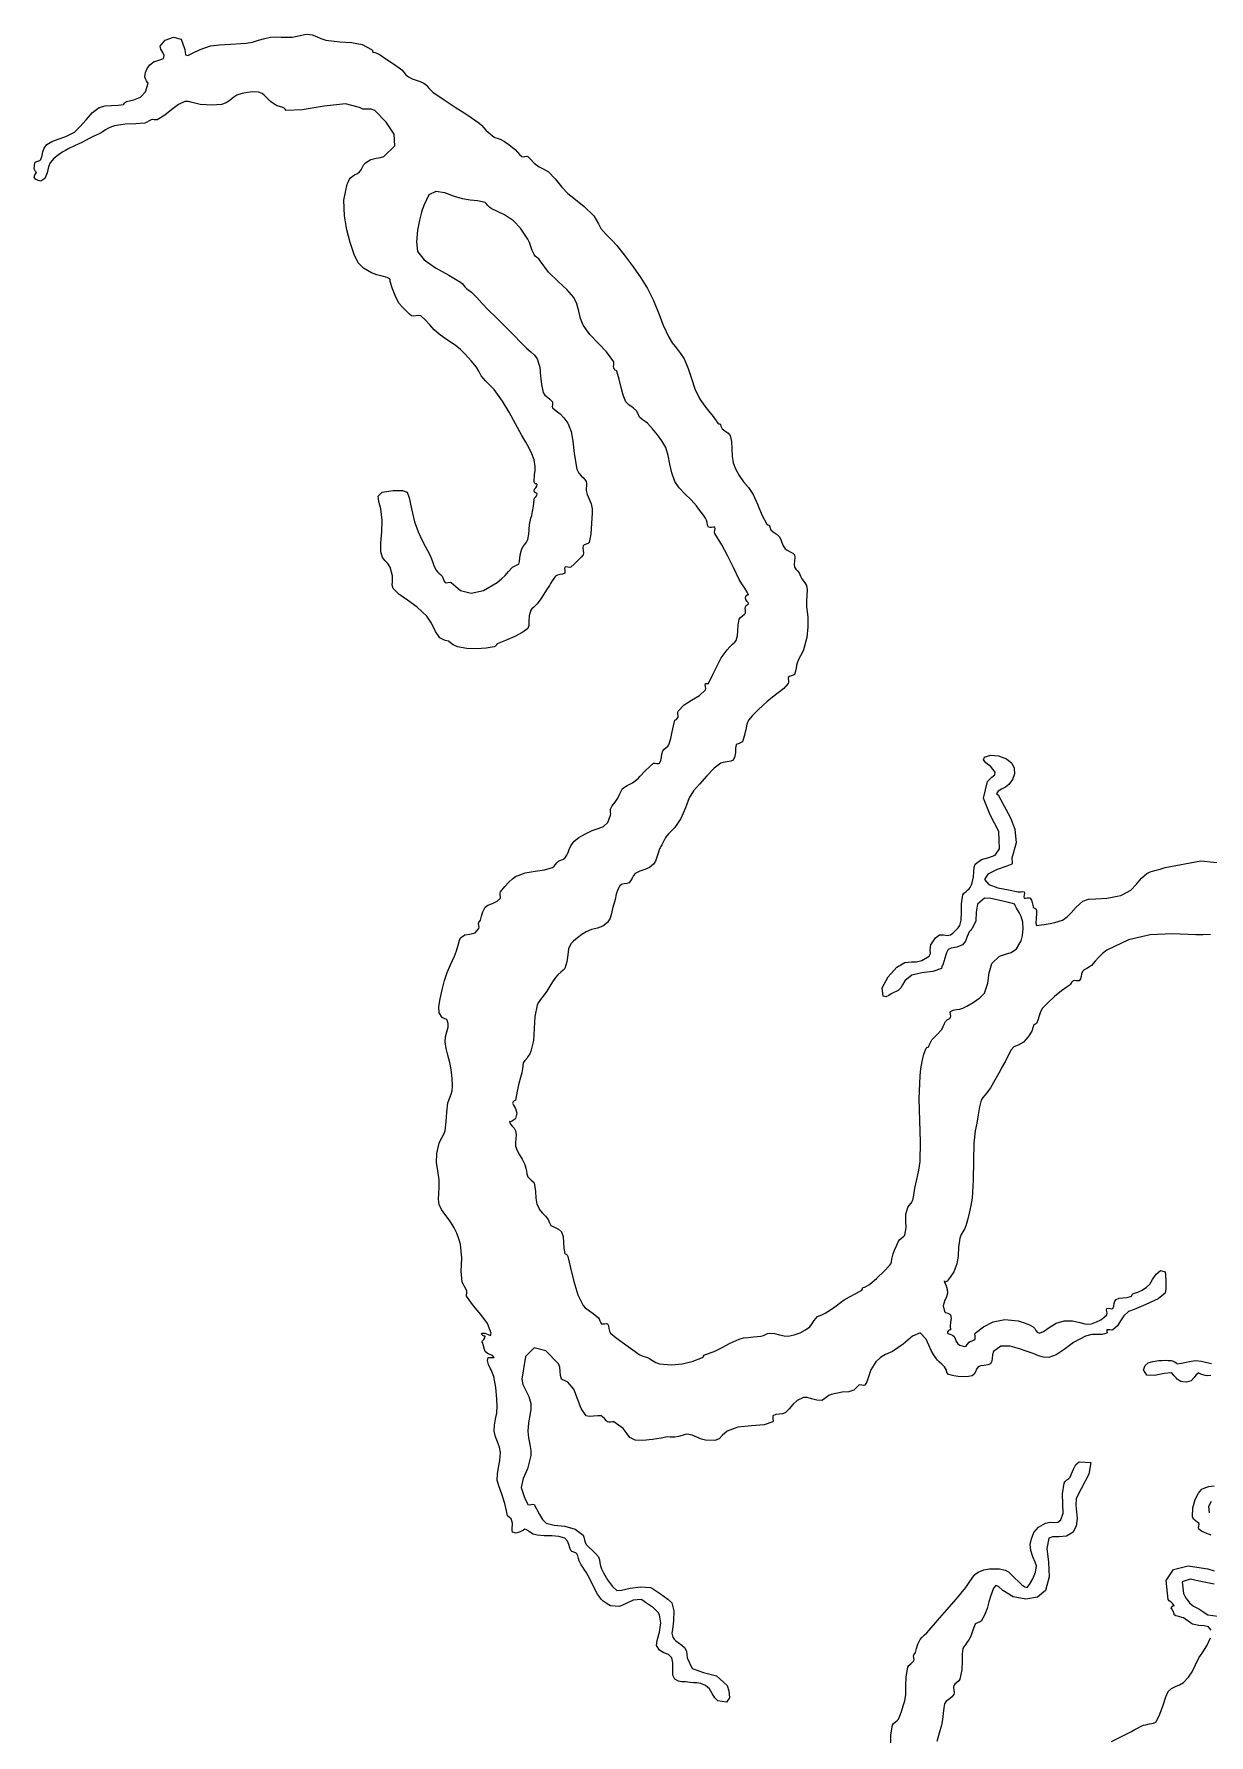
# Model space of a CAD drawing. Header units: inches. Extents: x 18 to 851, y -500 to 848.
# Drawn here: x 602.1 to 642.8, y 77.4 to 136.2 of the extents above; entities that cross this region are included whole.
import ezdxf

# ---------------------------------------------------------------- set-up
doc = ezdxf.new("R2010")
doc.units = ezdxf.units.IN
doc.header["$MEASUREMENT"] = 0
doc.layers.add('Layer 1', color=7, linetype='Continuous')

msp = doc.modelspace()

# ---------------------------------------------------------------- linework, layer by layer
at = {"layer": 'Layer 1', "lineweight": 0}
for points in [[(642.809, 105.048), (642.551, 105.035), (642.302, 105.038), (641.5, 105.073), (640.729, 105.032), (639.978, 104.861), (639.231, 104.509), (639.081, 104.396), (638.949, 104.266), (638.826, 104.125), (638.701, 103.979), (638.629, 103.925), (638.538, 103.876), (638.449, 103.826), (638.384, 103.768), (638.35, 103.688), (638.337, 103.602), (638.32, 103.52), (638.278, 103.45), (638.234, 103.441), (638.17, 103.451), (638.106, 103.461), (638.066, 103.45), (638.013, 103.385), (637.971, 103.335), (637.924, 103.29), (637.854, 103.238), (637.668, 103.099), (637.425, 102.9), (637.185, 102.685), (637.008, 102.497), (636.942, 102.381), (636.892, 102.238), (636.847, 102.093), (636.796, 101.968), (636.768, 101.945), (636.734, 101.939), (636.705, 101.922), (636.689, 101.862), (636.638, 101.711), (636.513, 101.514), (636.344, 101.332), (636.16, 101.227), (636.012, 101.163), (635.922, 101.062), (635.846, 100.909), (635.737, 100.697), (635.617, 100.48), (635.493, 100.256), (635.359, 100.014), (635.207, 99.744), (635.122, 99.621), (635.028, 99.511), (634.944, 99.412), (634.89, 99.321), (634.826, 99.091), (634.781, 98.818), (634.736, 98.531), (634.678, 98.262), (634.63, 97.842), (634.621, 97.234), (634.614, 96.559), (634.572, 95.933), (634.529, 95.677), (634.471, 95.417), (634.411, 95.177), (634.36, 94.979), (634.314, 94.865), (634.254, 94.777), (634.194, 94.684), (634.148, 94.557), (634.105, 94.24), (634.089, 93.948), (634.049, 93.669), (633.938, 93.392), (633.819, 93.21), (633.708, 93.072), (633.632, 93.016), (633.619, 93.074), (633.633, 93.007), (633.672, 92.901), (633.712, 92.776), (633.726, 92.65), (633.685, 92.521), (633.617, 92.379), (633.576, 92.213), (633.619, 92.016), (633.658, 91.987), (633.729, 91.958), (633.798, 91.931), (633.831, 91.909), (633.844, 91.781), (633.829, 91.645), (633.816, 91.508), (633.831, 91.38), (633.801, 91.389), (633.753, 91.36), (633.718, 91.314), (633.726, 91.273), (633.771, 91.249), (633.835, 91.224), (633.896, 91.196), (633.938, 91.168), (633.985, 91.082), (634.026, 90.987), (634.075, 90.903), (634.148, 90.851), (634.297, 90.809), (634.364, 90.821), (634.402, 90.874), (634.467, 90.956), (634.509, 90.979), (634.577, 91.01), (634.644, 91.039), (634.678, 91.062), (634.682, 91.108), (634.673, 91.173), (634.667, 91.234), (634.678, 91.273), (634.962, 91.487), (635.303, 91.657), (635.701, 91.742), (636.16, 91.697), (636.229, 91.675), (636.38, 91.622), (636.554, 91.554), (636.689, 91.485), (636.738, 91.43), (636.771, 91.36), (636.818, 91.3), (636.901, 91.273), (637.043, 91.332), (637.24, 91.468), (637.479, 91.611), (637.749, 91.697), (638.038, 91.691), (638.294, 91.637), (638.516, 91.586), (638.701, 91.592), (638.876, 91.658), (639.019, 91.736), (639.135, 91.82), (639.231, 91.909), (639.241, 91.953), (639.231, 92.016), (639.221, 92.078), (639.231, 92.121), (639.274, 92.13), (639.339, 92.12), (639.403, 92.11), (639.442, 92.121), (639.476, 92.199), (639.488, 92.29), (639.505, 92.376), (639.549, 92.438), (639.657, 92.48), (639.786, 92.493), (639.928, 92.505), (640.078, 92.545), (640.099, 92.569), (640.106, 92.603), (640.126, 92.634), (640.184, 92.65), (640.299, 92.683), (640.45, 92.758), (640.601, 92.859), (640.713, 92.968), (640.812, 93.124), (640.938, 93.312), (641.086, 93.436), (641.243, 93.392), (641.26, 93.285), (641.272, 93.062), (641.271, 92.818), (641.243, 92.65), (641.006, 92.46), (640.582, 92.258), (640.171, 92.093), (639.973, 92.016), (639.817, 91.864), (639.707, 91.694), (639.597, 91.525), (639.442, 91.38), (639.397, 91.374), (639.333, 91.383), (639.271, 91.391), (639.231, 91.38), (639.229, 91.358), (639.232, 91.325), (639.236, 91.292), (639.231, 91.273), (639.063, 91.222), (638.895, 91.224), (638.709, 91.224), (638.49, 91.168), (638.076, 90.943), (637.749, 90.71), (637.475, 90.52), (637.219, 90.427), (637.046, 90.438), (636.867, 90.49), (636.679, 90.564), (636.479, 90.639), (636.216, 90.731), (635.886, 90.818), (635.562, 90.816), (635.313, 90.639), (635.273, 90.525), (635.27, 90.412), (635.26, 90.307), (635.207, 90.215), (635.118, 90.176), (634.994, 90.157), (634.87, 90.141), (634.784, 90.109), (634.727, 90.031), (634.69, 89.938), (634.648, 89.852), (634.572, 89.792), (634.45, 89.77), (634.277, 89.764), (634.093, 89.772), (633.938, 89.792), (633.76, 89.845), (633.703, 89.909), (633.685, 89.994), (633.619, 90.109), (633.531, 90.197), (633.45, 90.268), (633.373, 90.338), (633.302, 90.427), (633.237, 90.53), (633.16, 90.672), (633.074, 90.85), (632.984, 91.062), (632.774, 91.284), (632.51, 91.163), (632.19, 90.886), (631.819, 90.639), (631.584, 90.538), (631.402, 90.435), (631.244, 90.275), (631.078, 90.004), (631.025, 89.869), (630.985, 89.727), (630.939, 89.591), (630.866, 89.474), (630.824, 89.465), (630.76, 89.475), (630.695, 89.484), (630.654, 89.474), (630.479, 89.303), (630.317, 89.248), (630.086, 89.227), (629.702, 89.156), (629.623, 89.115), (629.525, 89.045), (629.437, 88.977), (629.384, 88.944), (629.206, 88.956), (629.027, 89.004), (628.869, 89.048), (628.749, 89.051), (628.53, 88.943), (628.38, 88.808), (628.255, 88.661), (628.113, 88.521), (628.021, 88.482), (627.907, 88.471), (627.791, 88.457), (627.689, 88.415), (627.68, 88.375), (627.689, 88.31), (627.699, 88.244), (627.689, 88.203), (627.39, 88.105), (626.948, 88.07), (626.479, 88.023), (626.102, 87.886), (625.935, 87.731), (625.834, 87.615), (625.682, 87.557), (625.36, 87.568), (625.22, 87.608), (625.062, 87.678), (624.894, 87.745), (624.726, 87.78), (624.654, 87.768), (624.546, 87.736), (624.42, 87.7), (624.302, 87.674), (624.225, 87.672), (624.142, 87.68), (624.06, 87.684), (623.984, 87.674), (623.825, 87.64), (623.522, 87.59), (623.187, 87.556), (622.926, 87.568), (622.744, 87.659), (622.648, 87.797), (622.508, 87.979), (622.185, 88.203), (622.139, 88.208), (622.074, 88.199), (622.012, 88.192), (621.973, 88.203), (621.934, 88.246), (621.864, 88.316), (621.796, 88.384), (621.761, 88.415), (621.641, 88.417), (621.486, 88.398), (621.336, 88.389), (621.231, 88.415), (621.056, 88.67), (620.939, 89.005), (620.811, 89.336), (620.596, 89.58), (620.553, 89.601), (620.485, 89.63), (620.42, 89.66), (620.384, 89.686), (620.344, 89.807), (620.335, 89.951), (620.324, 90.095), (620.278, 90.215), (619.834, 90.665), (619.43, 90.768), (619.132, 90.462), (619.008, 89.686), (619.049, 89.492), (619.146, 89.292), (619.254, 89.077), (619.325, 88.839), (619.324, 88.646), (619.285, 88.427), (619.24, 88.176), (619.22, 87.886), (619.24, 87.656), (619.281, 87.424), (619.318, 87.211), (619.325, 87.039), (619.209, 86.579), (619.057, 86.244), (618.986, 85.935), (619.113, 85.557), (619.127, 85.531), (619.168, 85.454), (619.209, 85.375), (619.22, 85.345), (619.265, 85.339), (619.329, 85.348), (619.393, 85.355), (619.432, 85.345), (619.519, 85.198), (619.616, 85.009), (619.728, 84.828), (619.854, 84.709), (620.131, 84.64), (620.491, 84.595), (620.851, 84.502), (621.125, 84.286), (621.156, 84.216), (621.175, 84.131), (621.195, 84.045), (621.231, 83.968), (621.323, 83.869), (621.441, 83.768), (621.561, 83.66), (621.654, 83.545), (621.695, 83.441), (621.711, 83.337), (621.725, 83.229), (621.761, 83.121), (621.836, 82.983), (621.976, 82.75), (622.14, 82.518), (622.29, 82.38), (622.453, 82.394), (622.754, 82.455), (623.113, 82.507), (623.455, 82.486), (623.558, 82.418), (623.802, 82.257), (624.058, 82.078), (624.196, 81.956), (624.26, 81.674), (624.252, 81.326), (624.216, 81.029), (624.196, 80.897), (624.233, 80.77), (624.27, 80.699), (624.323, 80.649), (624.408, 80.58), (624.535, 80.489), (624.636, 80.412), (624.701, 80.286), (624.726, 80.051), (624.893, 79.682), (625.286, 79.547), (625.743, 79.426), (626.102, 79.098), (626.168, 78.906), (626.188, 78.671), (626.086, 78.517), (625.784, 78.568), (625.683, 78.667), (625.593, 78.822), (625.493, 78.983), (625.36, 79.098), (625.194, 79.159), (625.057, 79.184), (624.938, 79.191), (624.831, 79.203), (624.668, 79.221), (624.538, 79.221), (624.422, 79.239), (624.302, 79.31), (624.23, 79.456), (624.224, 79.658), (624.23, 79.872), (624.196, 80.051), (624.081, 80.16), (623.92, 80.227), (623.764, 80.311), (623.666, 80.475), (623.692, 80.646), (623.765, 80.934), (623.814, 81.257), (623.772, 81.533), (623.719, 81.619), (623.645, 81.7), (623.556, 81.777), (623.455, 81.851), (623.389, 81.896), (623.285, 81.966), (623.187, 82.032), (623.137, 82.062), (622.852, 82.042), (622.619, 81.929), (622.381, 81.829), (622.078, 81.851), (622.017, 81.883), (621.92, 81.945), (621.822, 82.013), (621.761, 82.062), (621.625, 82.246), (621.497, 82.489), (621.369, 82.757), (621.231, 83.016), (621.18, 83.097), (621.121, 83.181), (621.065, 83.262), (621.02, 83.333), (620.992, 83.403), (620.973, 83.487), (620.95, 83.573), (620.914, 83.65), (620.872, 83.679), (620.804, 83.705), (620.738, 83.73), (620.702, 83.757), (620.673, 83.85), (620.639, 83.968), (620.584, 84.086), (620.49, 84.18), (620.292, 84.248), (620.044, 84.268), (619.78, 84.271), (619.537, 84.286), (619.402, 84.329), (619.27, 84.4), (619.165, 84.468), (619.113, 84.498), (619.064, 84.467), (618.947, 84.405), (618.808, 84.363), (618.69, 84.392), (618.678, 84.445), (618.681, 84.544), (618.688, 84.645), (618.69, 84.709), (618.645, 84.855), (618.578, 84.904), (618.515, 84.963), (618.479, 85.133), (618.425, 85.384), (618.32, 85.701), (618.216, 85.999), (618.161, 86.191), (618.165, 86.409), (618.205, 86.631), (618.249, 86.871), (618.267, 87.145), (618.234, 87.334), (618.168, 87.511), (618.098, 87.689), (618.055, 87.886), (618.061, 88.086), (618.098, 88.296), (618.14, 88.513), (618.161, 88.732), (618.149, 89.004), (618.111, 89.395), (618.045, 89.772), (617.949, 90.004), (617.912, 90.065), (617.854, 90.19), (617.817, 90.328), (617.843, 90.427), (617.88, 90.43), (617.952, 90.43), (618.022, 90.429), (618.055, 90.427), (617.999, 90.494), (617.908, 90.534), (617.811, 90.574), (617.737, 90.639), (617.721, 90.702), (617.684, 90.834), (617.647, 90.947), (617.631, 90.956), (617.651, 91.009), (617.694, 91.055), (617.731, 91.104), (617.737, 91.168), (617.713, 91.169), (617.658, 91.193), (617.617, 91.231), (617.631, 91.273), (617.728, 91.275), (617.842, 91.221), (617.93, 91.192), (617.949, 91.273), (617.818, 91.609), (617.593, 91.914), (617.334, 92.216), (617.102, 92.545), (617.098, 92.591), (617.105, 92.654), (617.112, 92.717), (617.102, 92.756), (616.943, 93.03), (616.918, 93.411), (616.933, 93.861), (616.891, 94.345), (616.837, 94.535), (616.763, 94.723), (616.672, 94.906), (616.572, 95.086), (616.468, 95.233), (616.346, 95.381), (616.23, 95.54), (616.148, 95.721), (616.127, 95.896), (616.139, 96.099), (616.155, 96.324), (616.148, 96.568), (616.104, 96.881), (616.064, 97.172), (616.067, 97.479), (616.148, 97.839), (616.195, 97.938), (616.258, 98.04), (616.318, 98.146), (616.36, 98.262), (616.399, 98.583), (616.412, 98.913), (616.452, 99.236), (616.572, 99.533), (616.606, 99.645), (616.617, 99.828), (616.605, 100.075), (616.572, 100.38), (616.523, 100.63), (616.457, 100.874), (616.396, 101.11), (616.36, 101.333), (616.376, 101.507), (616.421, 101.682), (616.462, 101.841), (616.467, 101.968), (616.431, 102.088), (616.396, 102.119), (616.345, 102.128), (616.255, 102.18), (616.157, 102.339), (616.146, 102.558), (616.189, 102.826), (616.255, 103.133), (616.336, 103.458), (616.431, 103.731), (616.544, 103.996), (616.679, 104.297), (616.75, 104.487), (616.811, 104.684), (616.857, 104.847), (616.891, 104.933), (617.036, 105.033), (617.215, 105.065), (617.391, 105.11), (617.525, 105.25), (617.529, 105.296), (617.521, 105.361), (617.515, 105.424), (617.525, 105.462), (617.579, 105.547), (617.615, 105.676), (617.659, 105.829), (617.737, 105.991), (617.836, 106.06), (617.997, 106.123), (618.16, 106.2), (618.267, 106.309), (618.271, 106.357), (618.263, 106.418), (618.256, 106.478), (618.267, 106.521), (618.426, 106.707), (618.565, 106.858), (618.688, 106.974), (618.796, 107.051), (619.13, 107.182), (619.471, 107.239), (619.791, 107.282), (620.066, 107.368), (620.124, 107.411), (620.174, 107.467), (620.223, 107.526), (620.278, 107.58), (620.327, 107.606), (620.387, 107.63), (620.445, 107.654), (620.49, 107.686), (620.57, 107.787), (620.612, 107.881), (620.646, 107.983), (620.702, 108.109), (620.817, 108.273), (620.977, 108.405), (621.183, 108.521), (621.443, 108.639), (621.647, 108.71), (621.829, 108.784), (621.977, 108.918), (622.078, 109.168), (622.082, 109.22), (622.078, 109.273), (622.074, 109.327), (622.078, 109.38), (622.135, 109.489), (622.23, 109.616), (622.329, 109.757), (622.396, 109.909), (622.492, 110.092), (622.646, 110.2), (622.833, 110.295), (623.031, 110.438), (623.102, 110.517), (623.263, 110.688), (623.44, 110.868), (623.561, 110.968), (623.605, 110.971), (623.672, 110.963), (623.735, 110.958), (623.772, 110.968), (623.816, 111.064), (623.832, 111.172), (623.845, 111.283), (623.878, 111.392), (623.921, 111.442), (623.988, 111.502), (624.053, 111.559), (624.09, 111.604), (624.16, 111.824), (624.21, 112.047), (624.253, 112.259), (624.302, 112.45), (624.318, 112.464), (624.35, 112.482), (624.384, 112.511), (624.408, 112.556), (624.409, 112.605), (624.402, 112.665), (624.397, 112.724), (624.408, 112.768), (624.615, 112.98), (624.878, 113.15), (625.145, 113.313), (625.36, 113.509), (625.368, 113.554), (625.358, 113.617), (625.35, 113.681), (625.36, 113.721), (625.382, 113.724), (625.416, 113.72), (625.449, 113.717), (625.467, 113.721), (625.605, 114.016), (625.745, 114.314), (625.904, 114.608), (626.102, 114.886), (626.195, 114.985), (626.295, 115.078), (626.377, 115.154), (626.42, 115.203), (626.469, 115.367), (626.479, 115.55), (626.487, 115.744), (626.525, 115.944), (626.564, 115.998), (626.631, 116.056), (626.698, 116.11), (626.737, 116.156), (626.746, 116.205), (626.74, 116.261), (626.734, 116.317), (626.737, 116.368), (626.761, 116.414), (626.796, 116.443), (626.828, 116.461), (626.843, 116.474), (626.832, 116.523), (626.791, 116.57), (626.751, 116.621), (626.737, 116.686), (626.756, 116.729), (626.791, 116.77), (626.826, 116.796), (626.843, 116.791), (626.803, 116.884), (626.717, 117.013), (626.615, 117.163), (626.525, 117.32), (626.331, 117.729), (626.132, 118.127), (625.918, 118.52), (625.678, 118.909), (625.671, 118.955), (625.681, 119.018), (625.688, 119.079), (625.678, 119.121), (625.636, 119.129), (625.57, 119.119), (625.507, 119.11), (625.467, 119.121), (625.43, 119.197), (625.411, 119.281), (625.395, 119.364), (625.36, 119.438), (625.284, 119.543), (625.209, 119.644), (625.131, 119.748), (625.043, 119.861), (624.859, 120.065), (624.648, 120.275), (624.451, 120.489), (624.302, 120.709), (624.193, 121.004), (624.13, 121.307), (624.073, 121.603), (623.984, 121.873), (623.854, 122.106), (623.699, 122.318), (623.527, 122.52), (623.349, 122.721), (623.269, 122.779), (623.165, 122.841), (623.074, 122.921), (623.031, 123.038), (622.976, 123.146), (622.853, 123.248), (622.713, 123.351), (622.607, 123.462), (622.511, 123.688), (622.442, 123.955), (622.378, 124.239), (622.29, 124.521), (622.271, 124.538), (622.24, 124.554), (622.208, 124.578), (622.185, 124.627), (622.183, 124.677), (622.189, 124.734), (622.194, 124.791), (622.185, 124.838), (621.941, 125.185), (621.647, 125.489), (621.357, 125.785), (621.125, 126.108), (621.041, 126.331), (620.979, 126.586), (620.91, 126.84), (620.808, 127.062), (620.57, 127.333), (620.26, 127.617), (619.932, 127.941), (619.643, 128.332), (619.593, 128.395), (619.533, 128.446), (619.475, 128.494), (619.432, 128.544), (619.364, 128.683), (619.315, 128.827), (619.271, 128.962), (619.22, 129.073), (618.962, 129.454), (618.721, 129.716), (618.411, 129.921), (617.949, 130.133), (617.899, 130.173), (617.838, 130.242), (617.779, 130.309), (617.737, 130.344), (617.482, 130.399), (617.228, 130.43), (616.964, 130.471), (616.679, 130.556), (616.343, 130.68), (616.041, 130.725), (615.793, 130.605), (615.619, 130.238), (615.598, 130.168), (615.57, 130.096), (615.542, 130.015), (615.514, 129.921), (615.471, 129.735), (615.407, 129.385), (615.371, 128.985), (615.408, 128.65), (615.634, 128.361), (616.03, 128.092), (616.486, 127.837), (616.891, 127.591), (616.944, 127.542), (616.988, 127.487), (617.036, 127.432), (617.102, 127.379), (617.273, 127.244), (617.449, 127.064), (617.637, 126.856), (617.843, 126.639), (618.129, 126.357), (618.411, 126.082), (618.701, 125.794), (619.008, 125.474), (619.172, 125.314), (619.324, 125.184), (619.451, 125.065), (619.537, 124.944), (619.627, 124.654), (619.66, 124.349), (619.685, 124.05), (619.749, 123.779), (619.81, 123.684), (619.891, 123.615), (619.979, 123.55), (620.066, 123.462), (620.074, 123.417), (620.064, 123.354), (620.056, 123.29), (620.066, 123.25), (620.201, 123.145), (620.329, 123.04), (620.458, 122.908), (620.596, 122.721), (620.719, 122.432), (620.77, 122.096), (620.813, 121.675), (620.914, 121.133), (620.977, 120.993), (621.064, 120.901), (621.156, 120.819), (621.231, 120.709), (621.244, 120.639), (621.24, 120.553), (621.231, 120.467), (621.231, 120.392), (621.271, 120.25), (621.34, 120.093), (621.407, 119.926), (621.443, 119.756), (621.438, 119.607), (621.422, 119.267), (621.389, 118.879), (621.337, 118.592), (621.299, 118.559), (621.231, 118.534), (621.164, 118.512), (621.125, 118.485), (621.116, 118.412), (621.13, 118.324), (621.141, 118.237), (621.125, 118.168), (621.057, 118.085), (620.947, 117.973), (620.822, 117.852), (620.702, 117.744), (620.657, 117.735), (620.595, 117.745), (620.533, 117.755), (620.49, 117.744), (620.481, 117.701), (620.491, 117.637), (620.501, 117.572), (620.49, 117.532), (620.412, 117.497), (620.324, 117.484), (620.241, 117.469), (620.173, 117.427), (620.119, 117.356), (620.06, 117.268), (620.004, 117.179), (619.961, 117.109), (619.867, 116.958), (619.773, 116.805), (619.667, 116.646), (619.537, 116.474), (619.49, 116.426), (619.424, 116.363), (619.36, 116.303), (619.325, 116.262), (619.265, 116.062), (619.256, 115.881), (619.256, 115.73), (619.22, 115.627), (619.045, 115.497), (618.767, 115.349), (618.449, 115.207), (618.161, 115.098), (618.146, 115.08), (618.129, 115.049), (618.101, 115.015), (618.055, 114.991), (617.771, 114.941), (617.445, 114.921), (617.107, 114.937), (616.784, 114.991), (616.631, 115.053), (616.543, 115.123), (616.471, 115.18), (616.36, 115.203), (616.173, 115.297), (616.023, 115.524), (615.884, 115.803), (615.726, 116.05), (615.396, 116.359), (615.054, 116.604), (614.755, 116.81), (614.561, 117.003), (614.524, 117.122), (614.538, 117.25), (614.536, 117.439), (614.455, 117.744), (614.378, 117.869), (614.284, 117.958), (614.196, 118.073), (614.137, 118.273), (614.134, 118.584), (614.166, 118.965), (614.184, 119.37), (614.137, 119.756), (614.062, 120.01), (614.047, 120.202), (614.183, 120.33), (614.561, 120.392), (614.884, 120.398), (615.042, 120.334), (615.118, 120.14), (615.196, 119.756), (615.305, 119.314), (615.426, 118.967), (615.591, 118.617), (615.831, 118.168), (615.89, 118.033), (615.933, 117.899), (615.979, 117.768), (616.043, 117.639), (616.089, 117.586), (616.145, 117.54), (616.203, 117.49), (616.255, 117.427), (616.277, 117.379), (616.303, 117.318), (616.33, 117.258), (616.36, 117.215), (616.403, 117.206), (616.468, 117.216), (616.531, 117.226), (616.572, 117.215), (616.894, 116.938), (617.259, 116.846), (617.679, 116.938), (618.161, 117.215), (618.308, 117.334), (618.43, 117.46), (618.55, 117.595), (618.69, 117.744), (618.73, 117.768), (618.8, 117.799), (618.868, 117.83), (618.902, 117.85), (618.929, 117.937), (618.94, 118.063), (618.961, 118.217), (619.008, 118.38), (619.055, 118.455), (619.115, 118.526), (619.176, 118.604), (619.22, 118.697), (619.255, 118.88), (619.263, 119.039), (619.275, 119.213), (619.325, 119.438), (619.352, 119.531), (619.382, 119.666), (619.411, 119.847), (619.432, 120.073), (619.453, 120.125), (619.495, 120.172), (619.532, 120.222), (619.537, 120.285), (619.517, 120.3), (619.48, 120.311), (619.445, 120.335), (619.432, 120.392), (619.452, 120.443), (619.494, 120.49), (619.531, 120.54), (619.537, 120.604), (619.517, 120.618), (619.479, 120.628), (619.444, 120.652), (619.432, 120.709), (619.453, 120.934), (619.476, 121.078), (619.476, 121.225), (619.432, 121.45), (619.36, 121.656), (619.261, 121.854), (619.142, 122.062), (619.008, 122.297), (618.79, 122.702), (618.574, 123.095), (618.336, 123.485), (618.055, 123.885), (617.939, 124.001), (617.764, 124.167), (617.602, 124.352), (617.525, 124.521), (617.444, 124.657), (617.261, 124.876), (617.051, 125.102), (616.891, 125.262), (616.702, 125.417), (616.514, 125.545), (616.328, 125.664), (616.148, 125.791), (615.982, 125.945), (615.832, 126.114), (615.682, 126.28), (615.514, 126.427), (615.446, 126.442), (615.358, 126.432), (615.269, 126.418), (615.196, 126.427), (615.143, 126.479), (615.014, 126.602), (614.87, 126.743), (614.772, 126.85), (614.649, 127.074), (614.536, 127.367), (614.461, 127.613), (614.455, 127.697), (614.35, 127.75), (614.187, 127.795), (613.999, 127.844), (613.819, 127.909), (613.539, 128.071), (613.354, 128.266), (613.215, 128.547), (613.078, 128.968), (612.962, 129.396), (612.875, 129.889), (612.862, 130.424), (612.973, 130.979), (612.985, 131.004), (613.019, 131.072), (613.056, 131.148), (613.078, 131.191), (613.14, 131.246), (613.23, 131.299), (613.324, 131.351), (613.396, 131.402), (613.451, 131.478), (613.499, 131.566), (613.549, 131.653), (613.607, 131.721), (613.796, 131.83), (613.97, 131.876), (614.122, 131.896), (614.243, 131.933), (614.617, 132.301), (614.594, 132.706), (614.316, 133.121), (613.926, 133.521), (613.806, 133.572), (613.658, 133.574), (613.512, 133.576), (613.396, 133.626), (612.91, 133.756), (612.177, 133.676), (611.418, 133.544), (610.855, 133.521), (610.849, 133.534), (610.825, 133.567), (610.79, 133.604), (610.749, 133.626), (610.63, 133.66), (610.534, 133.699), (610.441, 133.756), (610.325, 133.838), (610.19, 133.958), (610.108, 134.052), (610.029, 134.118), (609.902, 134.156), (609.713, 134.167), (609.527, 134.151), (609.344, 134.111), (609.161, 134.05), (609.051, 133.981), (608.929, 133.883), (608.791, 133.788), (608.632, 133.732), (608.469, 133.715), (608.29, 133.709), (608.098, 133.715), (607.891, 133.732), (607.752, 133.763), (607.616, 133.807), (607.486, 133.84), (607.361, 133.838), (607.14, 133.733), (606.912, 133.555), (606.672, 133.358), (606.408, 133.203), (606.362, 133.201), (606.297, 133.208), (606.234, 133.213), (606.196, 133.203), (605.981, 133.09), (605.664, 133.06), (605.294, 133.048), (604.926, 132.991), (604.822, 132.956), (604.728, 132.912), (604.625, 132.855), (604.502, 132.779), (604.395, 132.719), (604.291, 132.669), (604.188, 132.621), (604.078, 132.567), (603.797, 132.422), (603.544, 132.302), (603.347, 132.208), (603.231, 132.145), (603.147, 132.091), (603, 131.992), (602.835, 131.863), (602.702, 131.721), (602.651, 131.578), (602.598, 131.368), (602.518, 131.176), (602.385, 131.085), (602.297, 131.102), (602.204, 131.15), (602.148, 131.219), (602.173, 131.297), (602.234, 131.381), (602.201, 131.42), (602.154, 131.504), (602.173, 131.721), (602.209, 131.754), (602.277, 131.778), (602.346, 131.801), (602.385, 131.826), (602.43, 131.965), (602.457, 132.096), (602.501, 132.225), (602.596, 132.355), (602.761, 132.458), (602.984, 132.531), (603.253, 132.623), (603.549, 132.779), (603.736, 132.955), (603.949, 133.206), (604.175, 133.455), (604.396, 133.626), (604.604, 133.687), (604.832, 133.703), (605.054, 133.707), (605.243, 133.732), (605.254, 133.748), (605.274, 133.78), (605.306, 133.814), (605.35, 133.838), (605.597, 133.898), (605.824, 133.991), (606, 134.166), (606.09, 134.474), (606.073, 134.49), (606.037, 134.548), (606.001, 134.622), (605.984, 134.686), (606.002, 134.84), (606.059, 134.979), (606.157, 135.104), (606.302, 135.215), (606.36, 135.234), (606.463, 135.264), (606.565, 135.295), (606.619, 135.32), (606.646, 135.43), (606.596, 135.535), (606.531, 135.64), (606.514, 135.744), (606.678, 135.955), (606.966, 136.064), (607.239, 135.986), (607.361, 135.638), (607.385, 135.45), (607.467, 135.426), (607.629, 135.508), (607.891, 135.638), (608.244, 135.755), (608.562, 135.799), (608.94, 135.815), (609.479, 135.85), (609.7, 135.889), (609.913, 135.951), (610.121, 136.016), (610.325, 136.062), (610.515, 136.073), (610.695, 136.064), (610.876, 136.055), (611.066, 136.062), (611.239, 136.09), (611.389, 136.126), (611.51, 136.156), (611.596, 136.168), (611.762, 136.139), (611.908, 136.078), (612.057, 136.01), (612.231, 135.956), (612.714, 135.896), (613.127, 135.871), (613.489, 135.811), (613.819, 135.638), (613.844, 135.603), (613.849, 135.57), (613.865, 135.545), (613.926, 135.532), (614.074, 135.466), (614.312, 135.316), (614.569, 135.142), (614.772, 135.003), (614.858, 134.93), (614.931, 134.845), (615.003, 134.76), (615.09, 134.686), (615.22, 134.62), (615.36, 134.575), (615.498, 134.532), (615.619, 134.474), (615.712, 134.396), (615.788, 134.312), (615.859, 134.228), (615.938, 134.156), (616.326, 133.889), (616.71, 133.645), (617.105, 133.392), (617.525, 133.097), (617.617, 133.016), (617.695, 132.929), (617.769, 132.847), (617.843, 132.779), (617.911, 132.723), (617.991, 132.653), (618.076, 132.595), (618.161, 132.567), (618.266, 132.532), (618.406, 132.451), (618.557, 132.349), (618.69, 132.25), (618.775, 132.173), (618.854, 132.084), (618.931, 132), (619.008, 131.933), (619.053, 131.927), (619.117, 131.936), (619.18, 131.943), (619.22, 131.933), (619.295, 131.852), (619.441, 131.709), (619.609, 131.573), (619.749, 131.509), (619.93, 131.401), (620.156, 131.158), (620.391, 130.88), (620.596, 130.662), (620.812, 130.494), (621.166, 130.207), (621.5, 129.883), (621.654, 129.603), (621.738, 129.449), (621.926, 129.24), (622.137, 129.027), (622.29, 128.861), (622.578, 128.489), (622.857, 128.117), (623.117, 127.746), (623.349, 127.379), (623.559, 126.963), (623.731, 126.538), (623.897, 126.11), (624.09, 125.686), (624.209, 125.499), (624.354, 125.315), (624.499, 125.132), (624.619, 124.944), (624.762, 124.607), (624.872, 124.258), (624.989, 123.906), (625.148, 123.567), (625.296, 123.348), (625.457, 123.146), (625.623, 122.944), (625.784, 122.721), (625.815, 122.696), (625.849, 122.691), (625.876, 122.675), (625.89, 122.615), (625.934, 122.524), (626.026, 122.456), (626.131, 122.387), (626.208, 122.297), (626.261, 122.082), (626.27, 121.836), (626.274, 121.582), (626.313, 121.344), (626.397, 121.14), (626.522, 120.916), (626.675, 120.695), (626.843, 120.497), (627.007, 120.249), (627.155, 119.915), (627.307, 119.555), (627.479, 119.227), (627.511, 119.202), (627.543, 119.197), (627.57, 119.181), (627.584, 119.121), (627.62, 119.03), (627.7, 118.963), (627.802, 118.896), (627.901, 118.803), (627.962, 118.699), (628.001, 118.591), (628.043, 118.482), (628.113, 118.38), (628.186, 118.327), (628.28, 118.277), (628.372, 118.226), (628.432, 118.168), (628.45, 118.072), (628.434, 117.957), (628.417, 117.842), (628.432, 117.744), (628.483, 117.671), (628.541, 117.618), (628.596, 117.55), (628.643, 117.427), (628.684, 117.342), (628.752, 117.252), (628.818, 117.17), (628.854, 117.109), (628.869, 116.955), (628.859, 116.768), (628.848, 116.564), (628.854, 116.368), (628.892, 116.021), (628.9, 115.682), (628.86, 115.314), (628.749, 114.886), (628.703, 114.778), (628.646, 114.674), (628.588, 114.57), (628.537, 114.462), (628.507, 114.353), (628.491, 114.248), (628.472, 114.145), (628.432, 114.038), (628.391, 114.008), (628.322, 113.982), (628.257, 113.959), (628.22, 113.933), (628.214, 113.884), (628.223, 113.824), (628.23, 113.767), (628.22, 113.721), (628.06, 113.544), (627.873, 113.396), (627.675, 113.252), (627.479, 113.086), (627.353, 112.97), (627.17, 112.801), (626.982, 112.615), (626.843, 112.45), (626.789, 112.312), (626.747, 112.117), (626.699, 111.902), (626.631, 111.709), (626.59, 111.678), (626.522, 111.653), (626.456, 111.63), (626.42, 111.604), (626.397, 111.49), (626.392, 111.345), (626.373, 111.196), (626.313, 111.074), (626.236, 111.041), (626.104, 111.013), (625.97, 110.987), (625.89, 110.968), (625.659, 110.795), (625.399, 110.532), (625.146, 110.248), (624.938, 110.015), (624.798, 109.774), (624.665, 109.428), (624.509, 109.057), (624.302, 108.744), (624.187, 108.635), (624.075, 108.532), (623.971, 108.402), (623.878, 108.215), (623.848, 108.143), (623.819, 108.09), (623.795, 108.047), (623.772, 108.003), (623.72, 107.858), (623.677, 107.717), (623.629, 107.586), (623.561, 107.474), (623.42, 107.36), (623.259, 107.293), (623.09, 107.237), (622.926, 107.156), (622.866, 107.089), (622.818, 106.997), (622.771, 106.905), (622.714, 106.839), (622.633, 106.807), (622.544, 106.794), (622.46, 106.776), (622.396, 106.732), (622.328, 106.604), (622.275, 106.437), (622.23, 106.26), (622.185, 106.098), (622.147, 105.945), (622.113, 105.779), (622.062, 105.612), (621.973, 105.462), (621.813, 105.339), (621.623, 105.272), (621.423, 105.222), (621.231, 105.145), (621.088, 105.052), (620.936, 104.938), (620.799, 104.82), (620.702, 104.721), (620.626, 104.554), (620.594, 104.342), (620.562, 104.106), (620.49, 103.874), (620.443, 103.82), (620.357, 103.743), (620.258, 103.651), (620.173, 103.557), (620.074, 103.416), (619.977, 103.261), (619.87, 103.095), (619.749, 102.921), (619.689, 102.846), (619.63, 102.771), (619.577, 102.692), (619.537, 102.604), (619.461, 102.21), (619.438, 101.794), (619.412, 101.386), (619.325, 101.015), (619.282, 100.923), (619.233, 100.842), (619.177, 100.768), (619.113, 100.697), (619.058, 100.608), (619.04, 100.513), (619.033, 100.402), (619.008, 100.273), (618.96, 100.111), (618.903, 99.895), (618.846, 99.629), (618.796, 99.321), (618.779, 99.313), (618.743, 99.297), (618.707, 99.267), (618.69, 99.215), (618.725, 99.148), (618.789, 99.031), (618.831, 98.873), (618.796, 98.686), (618.761, 98.657), (618.688, 98.609), (618.617, 98.573), (618.584, 98.58), (618.614, 98.496), (618.679, 98.424), (618.749, 98.35), (618.796, 98.262), (618.809, 98.133), (618.797, 97.998), (618.785, 97.862), (618.796, 97.732), (618.85, 97.58), (618.928, 97.435), (619.019, 97.279), (619.113, 97.098), (619.153, 96.977), (619.167, 96.871), (619.181, 96.773), (619.22, 96.674), (619.263, 96.627), (619.332, 96.563), (619.398, 96.502), (619.432, 96.462), (619.481, 96.169), (619.492, 95.939), (619.524, 95.732), (619.643, 95.509), (619.723, 95.423), (619.826, 95.318), (619.918, 95.203), (619.961, 95.086), (620.017, 94.991), (620.14, 94.932), (620.278, 94.87), (620.384, 94.768), (620.433, 94.606), (620.451, 94.409), (620.463, 94.205), (620.49, 94.027), (620.505, 94.017), (620.537, 93.996), (620.572, 93.965), (620.596, 93.921), (620.688, 93.528), (620.803, 93.06), (620.946, 92.598), (621.125, 92.227), (621.199, 92.15), (621.316, 92.063), (621.471, 91.952), (621.654, 91.804), (621.68, 91.762), (621.708, 91.692), (621.736, 91.626), (621.761, 91.592), (621.807, 91.588), (621.871, 91.597), (621.933, 91.603), (621.973, 91.592), (622.009, 91.519), (622.022, 91.43), (622.039, 91.343), (622.078, 91.273), (622.27, 91.114), (622.473, 90.964), (622.69, 90.81), (622.926, 90.639), (623.019, 90.566), (623.092, 90.516), (623.188, 90.473), (623.349, 90.427), (623.432, 90.388), (623.526, 90.324), (623.639, 90.26), (623.772, 90.215), (624.182, 90.175), (624.548, 90.205), (624.896, 90.293), (625.255, 90.427), (625.273, 90.446), (625.288, 90.477), (625.312, 90.509), (625.36, 90.533), (625.653, 90.636), (625.929, 90.773), (626.212, 90.923), (626.525, 91.062), (626.674, 91.104), (626.827, 91.123), (627.015, 91.139), (627.267, 91.168), (627.363, 91.193), (627.437, 91.229), (627.504, 91.26), (627.584, 91.273), (627.748, 91.257), (627.914, 91.216), (628.074, 91.177), (628.22, 91.168), (628.417, 91.209), (628.628, 91.284), (628.819, 91.381), (628.961, 91.485), (629.019, 91.572), (629.111, 91.713), (629.234, 91.846), (629.384, 91.909), (629.494, 91.959), (629.677, 92.073), (629.872, 92.212), (630.02, 92.333), (630.15, 92.425), (630.34, 92.525), (630.555, 92.637), (630.761, 92.756), (630.785, 92.788), (630.79, 92.82), (630.807, 92.849), (630.866, 92.862), (631.03, 92.956), (631.276, 93.17), (631.529, 93.415), (631.714, 93.604), (631.76, 93.67), (631.784, 93.741), (631.8, 93.823), (631.819, 93.921), (631.848, 94.011), (631.896, 94.142), (631.958, 94.293), (632.031, 94.45), (632.077, 94.509), (632.146, 94.569), (632.209, 94.623), (632.243, 94.662), (632.289, 94.91), (632.285, 95.15), (632.287, 95.385), (632.349, 95.615), (632.4, 95.688), (632.468, 95.763), (632.528, 95.87), (632.561, 96.039), (632.596, 96.279), (632.66, 96.579), (632.729, 96.9), (632.772, 97.203), (632.79, 97.887), (632.764, 98.607), (632.742, 99.368), (632.772, 100.168), (632.801, 100.404), (632.847, 100.664), (632.908, 100.914), (632.984, 101.121), (633.01, 101.143), (633.044, 101.149), (633.074, 101.168), (633.09, 101.227), (633.177, 101.408), (633.354, 101.585), (633.532, 101.768), (633.619, 101.968), (633.65, 102.047), (633.715, 102.096), (633.784, 102.133), (633.831, 102.18), (633.834, 102.227), (633.826, 102.29), (633.82, 102.353), (633.831, 102.392), (633.923, 102.438), (634.033, 102.454), (634.148, 102.466), (634.255, 102.497), (634.394, 102.571), (634.615, 102.703), (634.842, 102.864), (634.996, 103.026), (635.112, 103.366), (635.158, 103.718), (635.256, 104.041), (635.525, 104.297), (635.723, 104.368), (635.919, 104.429), (636.104, 104.556), (636.267, 104.827), (636.317, 105.019), (636.338, 105.247), (636.322, 105.477), (636.267, 105.674), (636.196, 105.806), (636.109, 105.958), (636.049, 106.074), (636.055, 106.098), (635.921, 106.126), (635.584, 106.212), (635.218, 106.294), (634.996, 106.309), (634.762, 106.097), (634.713, 105.819), (634.699, 105.522), (634.572, 105.25), (634.554, 105.23), (634.516, 105.191), (634.479, 105.155), (634.467, 105.145), (634.398, 104.975), (634.344, 104.818), (634.244, 104.692), (634.043, 104.615), (633.845, 104.578), (633.748, 104.527), (633.692, 104.415), (633.619, 104.191), (633.604, 104.144), (633.568, 104.034), (633.531, 103.925), (633.514, 103.874), (633.211, 103.769), (632.839, 103.718), (632.485, 103.639), (632.243, 103.45), (632.169, 103.306), (632.109, 103.202), (632.012, 103.117), (631.819, 103.026), (631.779, 102.995), (631.693, 102.937), (631.591, 102.896), (631.502, 102.921), (631.469, 103.204), (631.668, 103.581), (631.97, 103.919), (632.243, 104.086), (632.475, 104.104), (632.652, 104.105), (632.837, 104.149), (633.09, 104.297), (633.139, 104.391), (633.123, 104.518), (633.144, 104.693), (633.302, 104.933), (633.449, 105.031), (633.583, 105.038), (633.709, 105.019), (633.831, 105.038), (633.91, 105.096), (634.003, 105.184), (634.089, 105.279), (634.148, 105.356), (634.199, 105.543), (634.205, 105.806), (634.209, 106.109), (634.255, 106.415), (634.29, 106.472), (634.352, 106.527), (634.418, 106.58), (634.467, 106.627), (634.504, 106.677), (634.527, 106.715), (634.547, 106.763), (634.572, 106.839), (634.62, 107.046), (634.632, 107.227), (634.641, 107.372), (634.678, 107.474), (634.901, 107.637), (635.15, 107.708), (635.374, 107.795), (635.525, 108.003), (635.492, 108.606), (635.202, 109.187), (634.968, 109.757), (635.102, 110.332), (635.254, 110.482), (635.361, 110.564), (635.365, 110.662), (635.207, 110.862), (635.15, 110.901), (635.047, 110.984), (634.971, 111.086), (634.996, 111.18), (635.207, 111.247), (635.487, 111.22), (635.761, 111.12), (635.949, 110.968), (636.027, 110.791), (636.033, 110.601), (635.97, 110.409), (635.843, 110.227), (635.729, 110.141), (635.592, 110.069), (635.476, 109.998), (635.419, 109.909), (635.468, 109.87), (635.567, 109.699), (635.673, 109.502), (635.737, 109.38), (635.902, 109.079), (636.05, 108.688), (636.094, 108.219), (635.949, 107.686), (635.945, 107.639), (635.953, 107.575), (635.96, 107.515), (635.949, 107.474), (635.778, 107.412), (635.441, 107.294), (635.12, 107.133), (634.996, 106.944), (635.146, 106.771), (635.458, 106.66), (635.83, 106.586), (636.16, 106.521), (636.209, 106.52), (636.27, 106.526), (636.329, 106.531), (636.372, 106.521), (636.383, 106.481), (636.373, 106.417), (636.363, 106.352), (636.372, 106.309), (636.415, 106.301), (636.479, 106.311), (636.544, 106.319), (636.584, 106.309), (636.621, 106.238), (636.646, 106.151), (636.668, 106.064), (636.689, 105.991), (636.709, 105.973), (636.74, 105.959), (636.772, 105.935), (636.796, 105.886), (636.796, 105.777), (636.783, 105.605), (636.777, 105.44), (636.796, 105.356), (636.879, 105.365), (637.061, 105.393), (637.269, 105.429), (637.431, 105.462), (637.692, 105.548), (637.861, 105.655), (638, 105.799), (638.172, 105.991), (638.405, 106.198), (638.601, 106.271), (638.847, 106.282), (639.231, 106.309), (639.416, 106.338), (639.584, 106.372), (639.708, 106.401), (639.761, 106.415), (640.055, 106.577), (640.258, 106.784), (640.425, 106.992), (640.607, 107.156), (640.729, 107.209), (640.893, 107.26), (641.072, 107.311), (641.243, 107.368), (642.477, 107.59), (643.832, 107.458)], [(642.823, 89.812), (642.725, 89.792), (642.623, 89.805), (642.509, 89.839), (642.424, 89.876), (642.407, 89.897), (642.316, 89.832), (642.24, 89.725), (642.142, 89.624), (641.984, 89.58), (641.856, 89.586), (641.783, 89.605), (641.73, 89.639), (641.666, 89.686), (641.621, 89.729), (641.557, 89.799), (641.494, 89.865), (641.454, 89.897), (641.213, 89.878), (640.89, 89.812), (640.61, 89.814), (640.502, 90.004), (640.549, 90.154), (640.66, 90.242), (640.824, 90.291), (641.031, 90.321), (641.133, 90.33), (641.243, 90.334), (641.354, 90.331), (641.454, 90.321), (641.523, 90.3), (641.596, 90.264), (641.65, 90.23), (641.666, 90.215), (641.806, 90.233), (641.969, 90.269), (642.139, 90.304), (642.302, 90.321), (642.503, 90.303), (642.691, 90.261), (642.843, 90.222)], [(631.761, 77.057), (631.768, 77.391), (631.819, 77.721), (631.857, 77.776), (631.922, 77.833), (631.988, 77.887), (632.031, 77.933), (632.09, 78.07), (632.139, 78.228), (632.186, 78.396), (632.243, 78.568), (632.278, 78.784), (632.281, 79.068), (632.291, 79.394), (632.349, 79.732), (632.387, 79.788), (632.45, 79.845), (632.518, 79.897), (632.561, 79.944), (632.565, 79.99), (632.557, 80.055), (632.55, 80.117), (632.561, 80.156), (632.613, 80.24), (632.653, 80.37), (632.699, 80.525), (632.772, 80.686), (632.831, 80.757), (632.912, 80.831), (633.004, 80.912), (633.09, 81.004), (633.378, 81.345), (633.701, 81.706), (634.036, 82.088), (634.36, 82.486), (634.476, 82.653), (634.57, 82.803), (634.666, 82.927), (634.784, 83.016), (634.975, 83.086), (635.178, 83.121), (635.369, 83.13), (635.525, 83.121), (635.719, 83.083), (635.828, 83.023), (635.918, 82.934), (636.055, 82.804), (636.178, 82.688), (636.29, 82.576), (636.391, 82.499), (636.479, 82.486), (636.562, 82.58), (636.674, 82.776), (636.767, 83.014), (636.796, 83.227), (636.754, 83.356), (636.677, 83.542), (636.606, 83.756), (636.584, 83.968), (636.62, 84.168), (636.711, 84.379), (636.87, 84.569), (637.113, 84.709), (637.266, 84.735), (637.408, 84.731), (637.535, 84.742), (637.643, 84.815), (637.717, 85.045), (637.708, 85.36), (637.693, 85.721), (637.749, 86.086), (637.787, 86.142), (637.851, 86.197), (637.916, 86.25), (637.961, 86.298), (638.01, 86.413), (638.072, 86.574), (638.158, 86.729), (638.278, 86.827), (638.676, 86.805), (638.605, 86.398), (638.345, 85.889), (638.172, 85.557), (638.153, 85.326), (638.181, 85.098), (638.203, 84.861), (638.172, 84.604), (638.159, 84.59), (638.119, 84.511), (638.079, 84.426), (638.066, 84.392), (637.833, 84.26), (637.572, 84.23), (637.347, 84.229), (637.219, 84.18), (637.157, 83.826), (637.21, 83.359), (637.239, 82.852), (637.113, 82.38), (636.832, 82.147), (636.425, 82.077), (635.991, 82.158), (635.631, 82.38), (635.489, 82.518), (635.391, 82.555), (635.307, 82.452), (635.207, 82.168), (635.155, 81.98), (635.089, 81.755), (635.002, 81.523), (634.89, 81.321), (634.848, 81.294), (634.779, 81.267), (634.714, 81.24), (634.678, 81.215), (634.63, 81.096), (634.588, 80.973), (634.537, 80.838), (634.467, 80.686), (634.418, 80.609), (634.352, 80.518), (634.29, 80.431), (634.255, 80.368), (634.229, 80.186), (634.228, 79.938), (634.213, 79.64), (634.148, 79.31), (634.11, 79.258), (634.041, 79.197), (633.973, 79.14), (633.938, 79.098), (633.932, 79.022), (633.943, 78.936), (633.952, 78.851), (633.938, 78.78), (633.858, 78.686), (633.764, 78.614), (633.677, 78.547), (633.619, 78.463), (633.592, 78.322), (633.575, 78.13), (633.553, 77.919), (633.514, 77.721), (633.433, 77.445), (633.354, 77.156)], [(642.831, 84.286), (642.744, 84.325), (642.626, 84.371), (642.504, 84.428), (642.407, 84.498), (642.398, 84.541), (642.408, 84.605), (642.418, 84.669), (642.407, 84.709), (642.342, 84.753), (642.277, 84.791), (642.226, 84.841), (642.195, 84.921), (642.197, 85.237), (642.278, 85.521), (642.397, 85.743), (642.514, 85.874), (642.612, 85.926), (642.759, 85.968), (642.941, 85.99)], [(642.831, 85.45), (642.744, 85.278), (642.768, 85.063)], [(642.831, 81.004), (642.741, 81.12), (642.596, 81.153), (642.409, 81.165), (642.195, 81.215), (642.121, 81.257), (642.044, 81.315), (641.964, 81.377), (641.878, 81.427), (641.819, 81.444), (641.72, 81.473), (641.619, 81.504), (641.561, 81.533), (641.555, 81.567), (641.517, 81.663), (641.474, 81.747), (641.454, 81.744), (641.468, 81.791), (641.501, 81.834), (641.537, 81.859), (641.561, 81.851), (641.516, 81.916), (641.448, 81.973), (641.384, 82.021), (641.349, 82.062), (641.277, 82.727), (641.53, 83.106), (642.036, 83.229), (642.725, 83.121), (642.934, 83.058)], [(642.937, 82.592), (642.532, 82.682), (642.106, 82.764), (641.831, 82.681), (641.878, 82.274), (641.922, 82.183), (641.972, 82.102), (642.027, 82.027), (642.09, 81.956), (642.167, 81.877), (642.223, 81.834), (642.291, 81.799), (642.407, 81.744), (642.483, 81.697), (642.577, 81.63), (642.666, 81.566), (642.725, 81.533), (643.24, 81.463)], [(639.393, 77.158), (640.078, 77.51), (640.175, 77.56), (640.284, 77.617), (640.397, 77.674), (640.502, 77.721), (640.573, 77.737), (640.709, 77.765), (640.848, 77.797), (640.925, 77.827), (641.044, 78.041), (641.166, 78.376), (641.273, 78.701), (641.349, 78.886), (641.46, 78.986), (641.598, 79.056), (641.742, 79.119), (641.878, 79.203), (642.057, 79.385), (642.178, 79.572), (642.281, 79.788), (642.407, 80.051), (642.519, 80.217), (642.684, 80.466), (642.817, 80.745)]]:
    msp.add_lwpolyline(points, dxfattribs=at)

doc.saveas('drawing.dxf')
